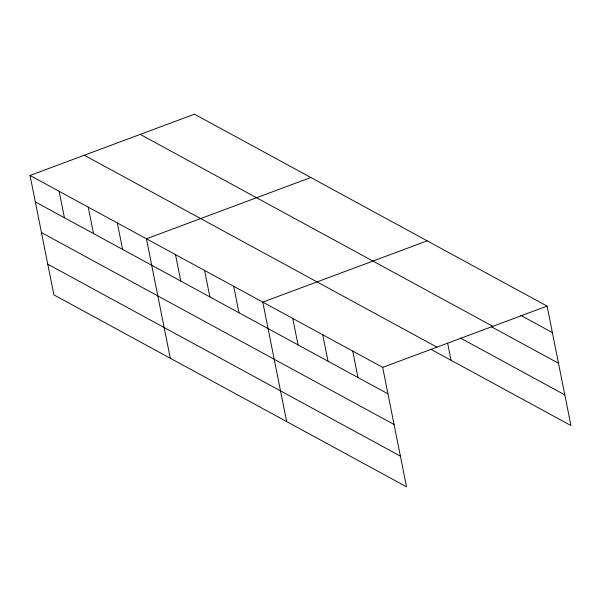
<?xml version="1.0" encoding="UTF-8"?>
<svg xmlns="http://www.w3.org/2000/svg" width="601" height="601" viewBox="0 0 601 601"><rect width="100%" height="100%" fill="white"/><g stroke="black" fill="none" stroke-linecap="round" stroke-linejoin="round"><path stroke-width="0.9" d="M30.05 175.454L382.672 367.384L406.539 486.825L53.917 294.896L30.05 175.454L194.461 114.175L547.083 306.104L570.95 425.546L430.857 349.294M310.822 177.513L146.419 238.785L170.286 358.226M427.191 240.851L262.78 302.123L286.647 421.564M382.672 367.384L547.083 306.104M520.782 315.375L552.372 332.571M140.206 134.399L492.828 326.328M491.265 326.659L558.502 363.252M460.321 337.987L564.82 394.865M84.305 155.231L436.927 347.16M35.339 201.913L387.961 393.843M41.469 232.595L394.091 424.524M47.787 264.207L400.409 456.136M447.632 343.148L451.058 360.292M352.704 351.067L357.986 377.533M322.729 334.749L328.018 361.216M292.755 318.44L298.043 344.899M233.691 286.294L238.98 312.753M204.595 270.458L209.884 296.917M175.507 254.621L180.796 281.088M117.323 222.956L122.612 249.415M88.234 207.12L93.523 233.586M59.138 191.283L64.427 217.75"/></g></svg>
